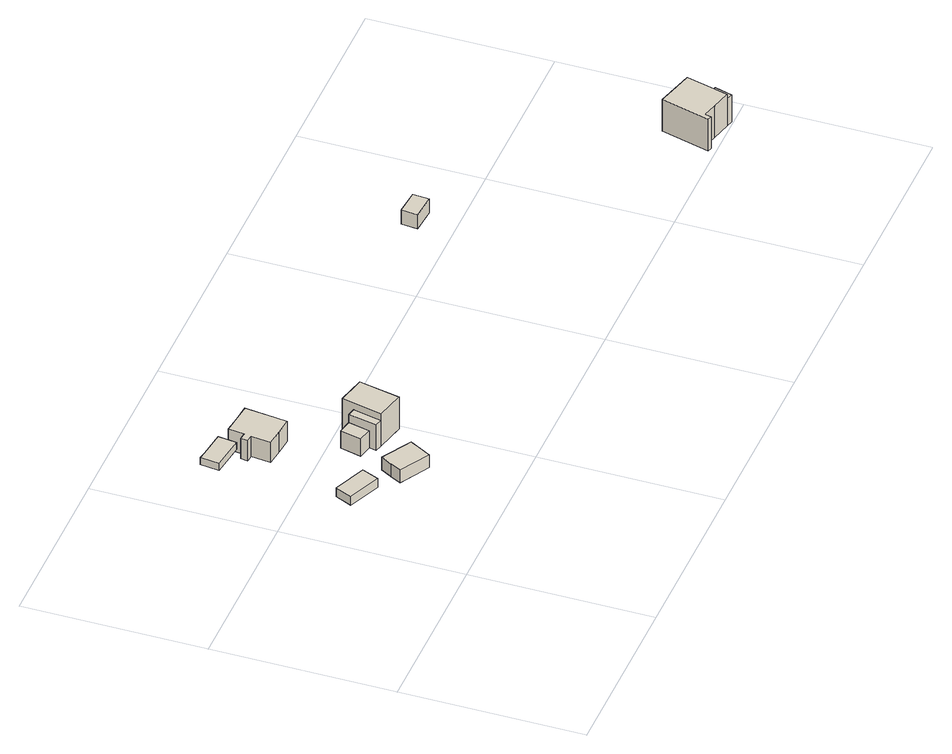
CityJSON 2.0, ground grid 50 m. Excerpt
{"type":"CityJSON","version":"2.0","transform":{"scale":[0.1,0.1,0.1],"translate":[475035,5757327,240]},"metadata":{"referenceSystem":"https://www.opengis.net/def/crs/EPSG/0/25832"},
"CityObjects":{
"building1":{"type":"Building","attributes":{"Gemeindeschluessel":"05711000","BezugspunktDach":"2000","function":"31001_2460","measuredHeight":2.77},"address":[{"country":"Germany","locality":"Bielefeld","thoroughfareNumber":"23","thoroughfareName":"Markkottenweg"}],"geometry":[{"type":"Solid","lod":"1","boundaries":[[[[0,1,2,3]],[[4,5,6,7]],[[4,7,3,2]],[[5,4,2,1]],[[6,5,1,0]],[[7,6,0,3]]]]}]},
"building2":{"type":"Building","attributes":{"Gemeindeschluessel":"05711000","BezugspunktDach":"2000","function":"31001_9998","measuredHeight":2.22},"address":[{"country":"Germany","locality":"Bielefeld","thoroughfareNumber":"26","thoroughfareName":"Markkottenweg"}],"geometry":[{"type":"Solid","lod":"1","boundaries":[[[[8,9,10,11,12]],[[13,14,15,16,17]],[[13,17,12,11]],[[14,13,11,10]],[[15,14,10,9]],[[16,15,9,8]],[[17,16,8,12]]]]}]},
"building3":{"type":"Building","attributes":{"Gemeindeschluessel":"05711000","BezugspunktDach":"2000","function":"31001_9998","measuredHeight":4.9},"address":[{"country":"Germany","locality":"Bielefeld","thoroughfareNumber":"23","thoroughfareName":"Markkottenweg"}],"geometry":[{"type":"Solid","lod":"1","boundaries":[[[[18,19,20,21,22,23,24]],[[25,26,27,28,29,30,31]],[[25,31,24,23]],[[26,25,23,22]],[[27,26,22,21]],[[28,27,21,20]],[[29,28,20,19]],[[30,29,19,18]],[[31,30,18,24]]]]}]},
"building4":{"type":"Building","attributes":{"Gemeindeschluessel":"05711000","BezugspunktDach":"2000","function":"31001_1010","measuredHeight":9.51},"address":[{"country":"Germany","locality":"Bielefeld","thoroughfareNumber":"26","thoroughfareName":"Markkottenweg"}],"geometry":[{"type":"Solid","lod":"1","boundaries":[[[[32,33,34,35,36,37,38,39,40,41]],[[42,43,44,45,46,47,48,49,50,51]],[[42,51,41,40]],[[43,42,40,39]],[[44,43,39,38]],[[45,44,38,37]],[[46,45,37,36]],[[47,46,36,35]],[[48,47,35,34]],[[49,48,34,33]],[[50,49,33,32]],[[51,50,32,41]]]]}]},
"building5":{"type":"Building","attributes":{"Gemeindeschluessel":"05711000","function":"31001_1010"},"address":[{"country":"Germany","locality":"Bielefeld","thoroughfareNumber":"23","thoroughfareName":"Markkottenweg"}],"children":["building5-1","building5-2","building5-3"]},
"building5-1":{"type":"BuildingPart","attributes":{"BezugspunktDach":"2000","measuredHeight":12.04},"parents":["building5"],"geometry":[{"type":"Solid","lod":"1","boundaries":[[[[52,53,54,55]],[[56,57,58,59]],[[56,59,55,54]],[[57,56,54,53]],[[58,57,53,52]],[[59,58,52,55]]]]}]},
"building5-2":{"type":"BuildingPart","attributes":{"BezugspunktDach":"2000","measuredHeight":6.1},"parents":["building5"],"geometry":[{"type":"Solid","lod":"1","boundaries":[[[[60,61,62,63]],[[64,65,66,67]],[[64,67,63,62]],[[65,64,62,61]],[[66,65,61,60]],[[67,66,60,63]]]]}]},
"building5-3":{"type":"BuildingPart","attributes":{"BezugspunktDach":"2000","measuredHeight":8},"parents":["building5"],"geometry":[{"type":"Solid","lod":"1","boundaries":[[[[68,69,70,71]],[[57,72,67,73]],[[57,73,71,70]],[[72,57,70,69]],[[67,72,69,68]],[[73,67,68,71]]]]}]},
"building6":{"type":"Building","attributes":{"Gemeindeschluessel":"05711000","BezugspunktDach":"2000","function":"31001_2720","measuredHeight":5.33},"address":[{"country":"Germany"}],"geometry":[{"type":"Solid","lod":"1","boundaries":[[[[74,75,76,77]],[[78,79,80,81]],[[78,81,77,76]],[[79,78,76,75]],[[80,79,75,74]],[[81,80,74,77]]]]}]},
"building7":{"type":"Building","attributes":{"Gemeindeschluessel":"05711000","function":"31001_1010"},"address":[{"country":"Germany","locality":"Bielefeld","thoroughfareNumber":"11","thoroughfareName":"Markkottenweg"}],"children":["building7-1","building7-2"]},
"building7-1":{"type":"BuildingPart","attributes":{"BezugspunktDach":"2000","measuredHeight":11.46},"parents":["building7"],"geometry":[{"type":"Solid","lod":"1","boundaries":[[[[82,83,84,85,86,87,88,89,90]],[[91,92,93,94,95,96,97,98,99]],[[91,99,90,89]],[[92,91,89,88]],[[93,92,88,87]],[[94,93,87,86]],[[95,94,86,85]],[[96,95,85,84]],[[97,96,84,83]],[[98,97,83,82]],[[99,98,82,90]]]]}]},
"building7-2":{"type":"BuildingPart","attributes":{"BezugspunktDach":"2000","measuredHeight":8.6},"parents":["building7"],"geometry":[{"type":"Solid","lod":"1","boundaries":[[[[100,101,102,103]],[[104,91,99,105]],[[104,105,103,102]],[[91,104,102,101]],[[99,91,101,100]],[[105,99,100,103]]]]}]}
},
"vertices":[
[39,359,157],[19,313,157],[109,275,157],[129,322,157],[109,275,129],[19,313,129],[39,359,129],[129,322,129],
[37,706,175],[15,709,175],[9,657,175],[103,646,175],[109,697,175],[103,646,153],[9,657,153],[15,709,153],[37,706,153],[109,697,153],
[270,246,161],[188,293,161],[171,263,161],[170,262,161],[155,233,161],[237,186,161],[254,216,161],[237,186,121],[155,233,121],[170,262,121],[171,263,121],[188,293,121],[270,246,121],[254,216,121],
[155,665,206],[109,670,206],[104,626,206],[85,628,206],[82,609,206],[101,607,206],[95,553,206],[142,548,206],[189,543,206],[202,660,206],[189,543,142],[142,548,142],[95,553,142],[101,607,142],[82,609,142],[85,628,142],[104,626,142],[109,670,142],[155,665,142],[202,660,142],
[316,444,210],[291,332,210],[370,314,210],[394,427,210],[370,314,110],[291,332,110],[316,444,110],[394,427,110],
[248,424,164],[234,366,164],[273,357,164],[286,416,164],[273,357,110],[234,366,110],[248,424,110],[286,416,110],
[286,416,190],[269,338,190],[291,332,190],[309,411,190],[269,338,110],[309,411,110],
[1111,580,179],[1107,535,179],[1177,530,179],[1180,575,179],[1177,530,135],[1107,535,135],[1111,580,135],[1180,575,135],
[1938,126,108],[1885,140,108],[1833,154,108],[1797,19,108],[1809,16,108],[1814,33,108],[1854,23,108],[1907,9,108],[1920,58,108],[1907,9,8],[1854,23,8],[1814,33,8],[1809,16,8],[1797,19,8],[1833,154,8],[1885,140,8],[1938,126,8],[1920,58,8],
[1920,58,94],[1907,9,94],[1926,4,94],[1939,53,94],[1926,4,8],[1939,53,8]
]}
